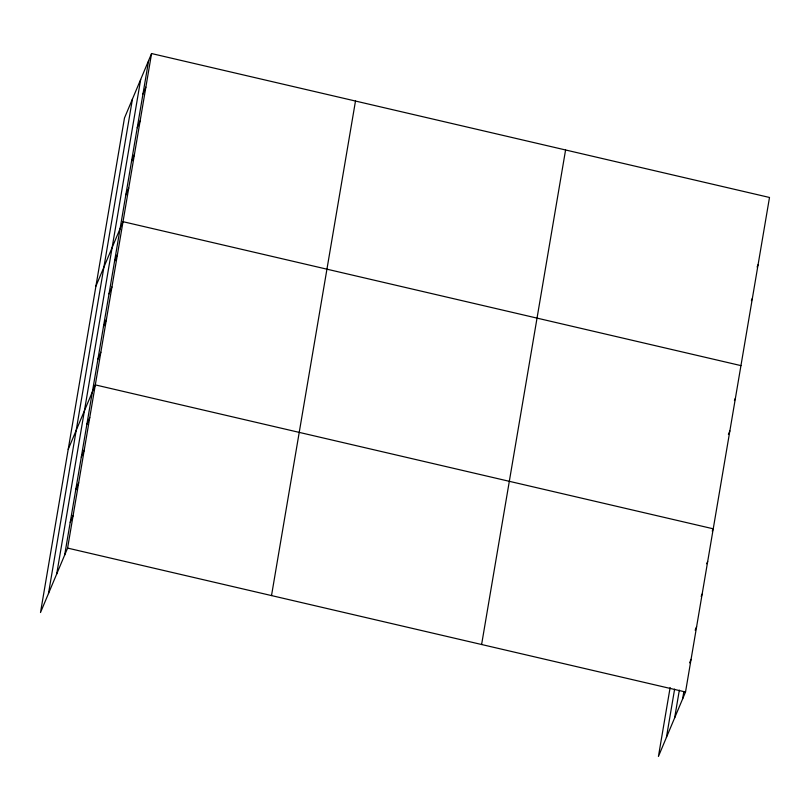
<?xml version="1.0" encoding="UTF-8"?>
<svg xmlns="http://www.w3.org/2000/svg" width="810" height="810" viewBox="0 0 810 810"><rect width="100%" height="100%" fill="white"/><g stroke="black" fill="none" stroke-linecap="round" stroke-linejoin="round"><path stroke-width="1.21" d="M48.479 593.558L132.455 99.012M56.7 574.006L140.677 79.461M64.668 555.032L148.655 60.487M151.571 53.551L124.477 117.997L40.5 612.532L67.594 548.087L151.571 53.551L769.5 197.468L685.523 692.003L658.429 756.449L670.133 687.548M271.512 595.583L355.489 101.037M481.606 644.517L565.582 149.971M666.407 737.475L674.619 689.118M674.629 717.923L679.347 690.12M682.607 698.949L683.832 691.699M142.945 94.112L145.861 87.176M137.234 127.747L140.15 120.801M131.524 161.372L134.44 154.437M125.813 194.997L128.729 188.062M95.924 286.132L123.019 221.687L740.947 365.614M114.554 261.276L117.47 254.33M109.016 293.908L111.932 286.973M103.467 326.551L106.393 319.606M97.929 359.194L100.845 352.249M68.212 449.337L95.307 384.892L713.235 528.808L712.263 531.127M86.842 424.47L89.758 417.525M81.304 457.113L84.22 450.168M75.755 489.746L78.671 482.811M70.217 522.389L73.133 515.443M757.107 267.037L758.079 264.728M751.396 300.662L752.369 298.353M734.427 400.565L735.409 398.247M728.403 434.362L729.861 430.89M706.715 563.76L707.687 561.452M701.176 596.403L702.149 594.084M695.152 630.2L696.61 626.727M689.604 662.833L691.062 659.37M67.594 548.087L685.523 692.003"/></g></svg>
